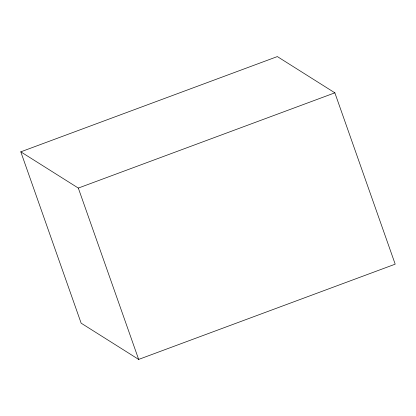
<?xml version="1.0" encoding="UTF-8"?>
<svg xmlns="http://www.w3.org/2000/svg" width="416" height="416" viewBox="0 0 416 416"><rect width="100%" height="100%" fill="white"/><g stroke="black" fill="none" stroke-linecap="round" stroke-linejoin="round"><path stroke-width="0.62" d="M20.8 151.83L277.342 56.581L334.859 92.83L395.2 264.17L138.658 359.419L81.141 323.17L20.8 151.83L78.317 188.074L138.658 359.419M78.317 188.074L334.859 92.83"/></g></svg>
